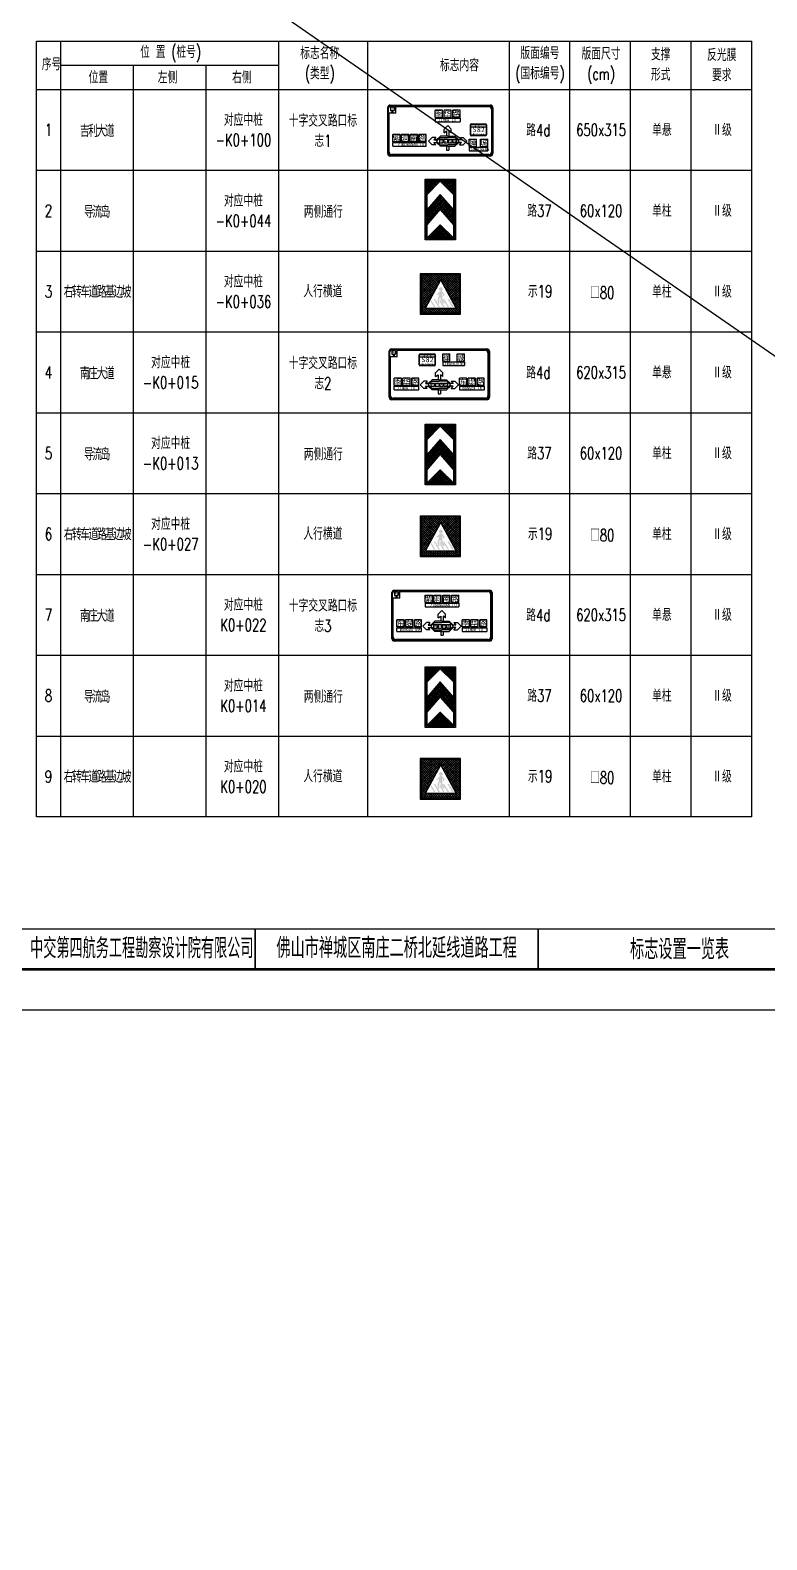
# Model space of a CAD drawing. Extents: x 9922 to 15217, y 1175 to 2938.
# Drawn here: x 10129.5 to 10311.7, y 1762.5 to 2136 of the extents above; entities that cross this region are included whole.
import ezdxf
from ezdxf.enums import TextEntityAlignment as Align

# ---------------------------------------------------------------- set-up
doc = ezdxf.new("R2010")
doc.units = 0
doc.header["$LTSCALE"] = 5
doc.layers.get('0').update_dxf_attribs({"linetype": 'CONTINUOUS'})
for name, color, linetype in [('2', 7, 'CONTINUOUS'), ('LXL-现状标志牌', 4, 'CONTINUOUS'), ('交通标志', 7, 'CONTINUOUS'), ('图框', 7, 'CONTINUOUS'), ('文字框', 8, 'CONTINUOUS'), ('文字表格', 7, 'CONTINUOUS'), ('汉字', 7, 'CONTINUOUS'), ('表格线', 7, 'CONTINUOUS')]:
    doc.layers.add(name, color=color, linetype=linetype)
doc.styles.add('ht', font='SIMHEI.TTF', dxfattribs={"width": 0.4})
doc.styles.get("Standard").update_dxf_attribs({"font": 'simplex1.shx', "width": 0.7, "bigfont": 'hztxt.shx'})

# ---------------------------------------------------------------- blocks, each defined once
blk = doc.blocks.new('series')
at = {"width": 0.75}
for tag, height, p in [('页码', 4, (-35, -19)), ('图名', 5, (-220, -282)), ('图号', 5, (-20, -282))]:
    blk.add_attdef(tag, text='', height=height, dxfattribs=at).set_placement(p, align=Align.MIDDLE_CENTER)
blk = doc.blocks.new('shi19')
at = {"layer": '交通标志', "linetype": 'Continuous'}
h = blk.add_hatch(dxfattribs=at)
h.set_pattern_fill('ANSI37', color=256, scale=0.5, style=0)
h.set_pattern_definition([(45, (-464.1133, -103.8755), (-1.122532, 1.122532), []), (135, (-464.1133, -103.8755), (-1.122532, -1.122532), [])])
h.paths.add_polyline_path([(19, 39), (-19, 39), (-19, 1), (19, 1)])
h.paths.add_polyline_path([(15.7, 5.8), (-14.5, 5.8), (0.6, 33.8)], flags=16)
at = {"layer": '交通标志'}
h = blk.add_hatch(color=256, dxfattribs=at)
h.paths.add_polyline_path([(1.8, 20.6, -0.492923), (2, 20.7), (2.1, 20.7), (2.6, 19.7, -0.100724), (2.6, 19.4), (2.7, 18.5, 0.162194), (2.7, 18.3), (2.9, 18, 0.261152), (3.2, 17.9), (3.4, 17.9, 0.358447), (3.8, 18.3), (3.9, 19.8, 0.178431), (3.7, 20.2), (2, 22.5, 0.130341), (1.4, 22.8, -0.147476), (-0.2, 22.7), (-1, 22.1, 0.158849), (-1.3, 21.9), (-1.8, 20.9, -0.146284), (-2.2, 20.6), (-3.6, 19.9, 0.396418), (-3.9, 19.3), (-3.8, 19.2, 0.389849), (-3.4, 19), (-1.5, 19.6, -0.53008), (-1.4, 19.5), (-1.5, 17.3), (-2.4, 16.2, 0.179594), (-2.6, 15.8), (-2.4, 11.1, 0.240586), (-1.9, 10.2), (-1.4, 10.2, 0.280272), (-0.9, 11), (-1, 15.4, -0.221765), (-0.8, 15.8), (-0.2, 16.3, -0.622305), (0.2, 16.1), (0.2, 15.2, 0.108022), (3.1, 10.3, 0.657401), (4.2, 11.3), (2.3, 14.6), (2, 15.6), (2.1, 18.4, 0.036993), (2.1, 18.5)])
h.paths.add_polyline_path([(2.4, 24.8, 1), (-1.3, 24.8, 1)])
h.paths.add_polyline_path([(-5, 14.9), (-6.6, 14.9), (-1.9, 7), (-0.3, 7)])
h.paths.add_polyline_path([(-8.7, 13.5), (-9.4, 12.1), (-6.3, 7), (-4.8, 7)])
h.paths.add_polyline_path([(-0.3, 14.6), (-0.4, 12.2), (2.7, 7), (4.3, 7)])
h.paths.add_polyline_path([(4, 14.9), (2.5, 14.9), (7.2, 7), (8.7, 7)])
h.paths.add_polyline_path([(8.6, 14.9), (7, 14.9), (11.7, 7), (13.3, 7)])
for p, q in [((-14.5, 5.8), (0.6, 33.8)), ((15.7, 5.8), (0.6, 33.8)), ((-14.5, 5.8), (15.7, 5.8))]:
    blk.add_line(p, q, dxfattribs=at)
for points in [[(20, 0), (20, 40), (-20, 40), (-20, 0)], [(19, 1), (19, 39), (-19, 39), (-19, 1)]]:
    blk.add_lwpolyline(points, close=True, dxfattribs=at)
blk = doc.blocks.new('001')
at = {"layer": '交通标志', "linetype": 'Continuous'}
for p, q in [((9849.6, 1587.7), (9973.6, 1587.7)), ((9846.6, 1527.7), (9846.6, 1584.7)), ((9847.5, 1528.6), (9847.5, 1583.8)), ((9856.5, 1577.8), (9848.4, 1577.8)), ((9848.4, 1529.5), (9848.4, 1577.8)), ((9972.7, 1586.8), (9850.5, 1586.8)), ((9852.3, 1580.6), (9851.2, 1578)), ((9851.2, 1578), (9852.3, 1578.5)), ((9852.3, 1580.6), (9853.3, 1578)), ((9852.3, 1578.5), (9853.3, 1578)), ((9856.5, 1585.9), (9971.8, 1585.9)), ((9856.5, 1577.8), (9856.5, 1585.9)), ((9974.8, 1582.9), (9974.8, 1529.5)), ((9975.7, 1583.8), (9975.7, 1528.6)), ((9976.6, 1584.7), (9976.6, 1527.7)), ((9920.8, 1562.5), (9916.3, 1558)), ((9916.3, 1553.5), (9916.3, 1558)), ((9916.3, 1553.5), (9919.3, 1555.7)), ((9919.3, 1555.7), (9919.3, 1549.4)), ((9920.8, 1562.5), (9925.3, 1558)), ((9922.3, 1555.7), (9922.3, 1549.4)), ((9925.3, 1553.5), (9922.3, 1555.7)), ((9925.3, 1553.5), (9925.3, 1558)), ((9948.9, 1550.9), (9948.9, 1563.5)), ((9949.5, 1551.5), (9949.5, 1562.9)), ((9949.5, 1560.9), (9968.3, 1560.9)), ((9949.9, 1564.5), (9967.9, 1564.5)), ((9950.5, 1563.9), (9967.3, 1563.9)), ((9967.3, 1550.5), (9950.5, 1550.5)), ((9968.3, 1562.9), (9968.3, 1551.5)), ((9968.9, 1563.5), (9968.9, 1550.9)), ((9897, 1543.1), (9901.5, 1547.6)), ((9897, 1543.1), (9901.5, 1538.6)), ((9906, 1547.6), (9901.5, 1547.6)), ((9906, 1547.6), (9901.5, 1547.6)), ((9906, 1538.6), (9901.5, 1538.6)), ((9906, 1538.6), (9901.5, 1538.6)), ((9906, 1547.6), (9903.8, 1544.6)), ((9903.8, 1544.6), (9907.1, 1544.6)), ((9903.8, 1541.6), (9907.1, 1541.6)), ((9906, 1538.6), (9903.8, 1541.6)), ((9907.1, 1544.6), (9911.9, 1549.4)), ((9907.1, 1543.1), (9911.6, 1547.6)), ((9907.1, 1543.1), (9911.6, 1538.6)), ((9907.1, 1541.6), (9911.9, 1536.8)), ((9911.6, 1547.6), (9920.8, 1547.6)), ((9911.6, 1538.6), (9920.8, 1538.6)), ((9920.8, 1549.4), (9911.9, 1549.4)), ((9920.8, 1536.8), (9911.9, 1536.8)), ((9919.3, 1536.8), (9919.3, 1531.9)), ((9919.3, 1531.9), (9922.3, 1531.9)), ((9920.8, 1549.4), (9929.7, 1549.4)), ((9930, 1547.6), (9920.8, 1547.6)), ((9930, 1538.6), (9920.8, 1538.6)), ((9920.8, 1536.8), (9929.7, 1536.8)), ((9922.3, 1536.8), (9922.3, 1531.9)), ((9934.5, 1544.6), (9929.7, 1549.4)), ((9934.5, 1541.6), (9929.7, 1536.8)), ((9934.5, 1543.1), (9930, 1547.6)), ((9934.5, 1543.1), (9930, 1538.6)), ((9937.9, 1544.6), (9934.5, 1544.6)), ((9937.9, 1541.6), (9934.5, 1541.6)), ((9935.6, 1547.6), (9940.1, 1547.6)), ((9935.6, 1547.6), (9940.1, 1547.6)), ((9935.6, 1547.6), (9937.9, 1544.6)), ((9935.6, 1538.6), (9937.9, 1541.6)), ((9935.6, 1538.6), (9940.1, 1538.6)), ((9935.6, 1538.6), (9940.1, 1538.6)), ((9944.6, 1543.1), (9940.1, 1547.6)), ((9944.6, 1543.1), (9940.1, 1538.6)), ((9967.9, 1549.9), (9949.9, 1549.9)), ((9973.6, 1524.7), (9849.6, 1524.7)), ((9972.7, 1525.6), (9850.5, 1525.6)), ((9971.8, 1526.5), (9851.4, 1526.5))]:
    blk.add_line(p, q, dxfattribs=at)
for centre, radius, start, end in [((9849.6, 1584.7), 3, 90, 180), ((9973.6, 1584.7), 3, 0, 90), ((9850.5, 1583.8), 3, 90, 180), ((9971.8, 1582.9), 3, 0, 90), ((9972.7, 1583.8), 3, 0, 90), ((9949.9, 1563.5), 1, 90, 180), ((9949.9, 1550.9), 1, 180, 270), ((9950.5, 1562.9), 1, 90, 180), ((9950.5, 1551.5), 1, 180, 270), ((9967.3, 1562.9), 1, 0, 90), ((9967.3, 1551.5), 1, 270, 0), ((9967.9, 1563.5), 1, 0, 90), ((9967.9, 1550.9), 1, 270, 0), ((9849.6, 1527.7), 3, 180, 270), ((9850.5, 1528.6), 3, 180, 270), ((9851.4, 1529.5), 3, 180, 270), ((9971.8, 1529.5), 3, 270, 0), ((9972.7, 1528.6), 3, 270, 0), ((9973.6, 1527.7), 3, 270, 0)]:
    blk.add_arc(centre, radius, start, end, dxfattribs=at)
at = {"layer": '图框', "linetype": 'Continuous'}
for p, q in [((9907.1, 1544.6), (9903.8, 1544.6)), ((9934.5, 1541.6), (9937.9, 1541.6))]:
    blk.add_line(p, q, dxfattribs=at)
at = {"layer": '文字框', "linetype": 'Continuous'}
for p, q in [((9850, 1585.5), (9850, 1581)), ((9850, 1585.5), (9854.5, 1585.5)), ((9850, 1581), (9854.5, 1581)), ((9854.5, 1585.5), (9854.5, 1581)), ((9914.5, 1581.4), (9905.5, 1581.4)), ((9905.5, 1572.4), (9905.5, 1581.4)), ((9914.5, 1572.4), (9905.5, 1572.4)), ((9905.5, 1571.5), (9905.5, 1567)), ((9905.5, 1571.5), (9936.1, 1571.5)), ((9914.5, 1572.4), (9914.5, 1581.4)), ((9925.3, 1581.4), (9916.3, 1581.4)), ((9916.3, 1572.4), (9916.3, 1581.4)), ((9925.3, 1572.4), (9916.3, 1572.4)), ((9925.3, 1572.4), (9925.3, 1581.4)), ((9936.1, 1581.4), (9927.1, 1581.4)), ((9927.1, 1572.4), (9927.1, 1581.4)), ((9936.1, 1572.4), (9927.1, 1572.4)), ((9936.1, 1572.4), (9936.1, 1581.4)), ((9936.1, 1571.5), (9936.1, 1567)), ((9861.9, 1551.2), (9852.9, 1551.2)), ((9852.9, 1542.2), (9852.9, 1551.2)), ((9861.9, 1542.2), (9861.9, 1551.2)), ((9872.7, 1551.2), (9863.7, 1551.2)), ((9863.7, 1542.2), (9863.7, 1551.2)), ((9872.7, 1542.2), (9872.7, 1551.2)), ((9883.5, 1551.2), (9874.5, 1551.2)), ((9874.5, 1542.2), (9874.5, 1551.2)), ((9883.5, 1542.2), (9883.5, 1551.2)), ((9894.3, 1551.2), (9885.3, 1551.2)), ((9885.3, 1542.2), (9885.3, 1551.2)), ((9894.3, 1542.2), (9894.3, 1551.2)), ((9905.5, 1567), (9936.1, 1567)), ((9861.9, 1542.2), (9852.9, 1542.2)), ((9852.9, 1536.8), (9852.9, 1541.3)), ((9852.9, 1541.3), (9894.3, 1541.3)), ((9852.9, 1536.8), (9894.3, 1536.8)), ((9872.7, 1542.2), (9863.7, 1542.2)), ((9883.5, 1542.2), (9874.5, 1542.2)), ((9894.3, 1542.2), (9885.3, 1542.2)), ((9894.3, 1536.8), (9894.3, 1541.3)), ((9910.5, 1545.4), (9910.5, 1540.9)), ((9910.5, 1545.4), (9915, 1545.4)), ((9910.5, 1540.9), (9915, 1540.9)), ((9915, 1545.4), (9915, 1540.9)), ((9915.9, 1545.4), (9915.9, 1540.9)), ((9915.9, 1545.4), (9920.4, 1545.4)), ((9915.9, 1540.9), (9920.4, 1540.9)), ((9920.4, 1545.4), (9920.4, 1540.9)), ((9921.3, 1545.4), (9921.3, 1540.9)), ((9921.3, 1545.4), (9925.8, 1545.4)), ((9921.3, 1540.9), (9925.8, 1540.9)), ((9925.8, 1545.4), (9925.8, 1540.9)), ((9926.7, 1545.4), (9926.7, 1540.9)), ((9926.7, 1545.4), (9931.2, 1545.4)), ((9926.7, 1540.9), (9931.2, 1540.9)), ((9931.2, 1545.4), (9931.2, 1540.9)), ((9947.3, 1545.4), (9956.3, 1545.4)), ((9947.3, 1536.4), (9947.3, 1545.4)), ((9947.3, 1536.4), (9956.3, 1536.4)), ((9947.3, 1535.5), (9947.3, 1531)), ((9947.3, 1535.5), (9970.3, 1535.5)), ((9956.3, 1536.4), (9956.3, 1545.4)), ((9961.3, 1545.4), (9970.3, 1545.4)), ((9961.3, 1536.4), (9961.3, 1545.4)), ((9961.3, 1536.4), (9970.3, 1536.4)), ((9970.3, 1536.4), (9970.3, 1545.4)), ((9970.3, 1531), (9970.3, 1535.5)), ((9947.3, 1531), (9970.3, 1531))]:
    blk.add_line(p, q, dxfattribs=at)
at = {"layer": '图框', "linetype": 'Continuous', "style": 'ht'}
blk.add_text('CHANCHENG', height=3.5, dxfattribs=at).set_placement((9947.4, 1531.5))
at = {"layer": '汉字', "linetype": 'Continuous', "style": 'ht'}
for s, height, p in [('北', 3.4, (9849.8, 1581.5)), ('季', 6.6, (9905.2, 1573.5)), ('JIHUA LU', 3.5, (9909.1, 1567.5)), ('华', 6.6, (9916, 1573.5)), ('路', 6.6, (9926.8, 1573.5)), ('紫', 6.6, (9852.7, 1543.3)), ('洞', 6.6, (9863.5, 1543.3)), ('南', 6.6, (9874.3, 1543.3)), ('路', 6.6, (9885.1, 1543.3)), ('佛', 1.4, (9951.3, 1551.4)), ('S', 6, (9951.7, 1554.4)), ('山', 1.4, (9953.7, 1551.4)), ('粤', 1.4, (9954.2, 1561.4)), ('一', 1.4, (9956.1, 1551.4)), ('8', 6, (9957.1, 1554.3)), ('高', 1.4, (9958.1, 1561.5)), ('环', 1.4, (9958.8, 1551.4)), ('高', 1.4, (9961.5, 1551.4)), ('速', 1.4, (9962, 1561.5)), ('2', 6, (9962, 1554.3)), ('速', 1.4, (9964.2, 1551.4)), ('ZIDONGNAN LU', 3.5, (9859, 1537.3)), ('南', 3.4, (9910.2, 1541.4)), ('庄', 3.4, (9915.6, 1541.4)), ('大', 3.4, (9921, 1541.4)), ('道', 3.4, (9926.4, 1541.4)), ('禅', 6.6, (9947.1, 1537.5)), ('城', 6.6, (9961.1, 1537.5))]:
    blk.add_text(s, height=height, dxfattribs=at).set_placement(p)
blk = doc.blocks.new('002')
at = {"layer": '交通标志', "linetype": 'Continuous'}
for p, q in [((9851.6, 1420.6), (9851.6, 1477.6)), ((9852.5, 1421.5), (9852.5, 1476.7)), ((9854.6, 1480.6), (9972.6, 1480.6)), ((9971.7, 1479.7), (9855.5, 1479.7)), ((9861.5, 1478.8), (9970.8, 1478.8)), ((9861.5, 1470.7), (9861.5, 1478.8)), ((9973.8, 1475.8), (9973.8, 1422.4)), ((9974.7, 1476.7), (9974.7, 1421.5)), ((9975.6, 1477.6), (9975.6, 1420.6)), ((9861.5, 1470.7), (9853.4, 1470.7)), ((9853.4, 1422.4), (9853.4, 1470.7)), ((9857.2, 1473.5), (9856.2, 1470.9)), ((9856.2, 1470.9), (9857.2, 1471.4)), ((9857.2, 1473.5), (9858.2, 1470.9)), ((9857.2, 1471.4), (9858.2, 1470.9)), ((9888.7, 1460.7), (9888.7, 1473.3)), ((9889.3, 1461.3), (9889.3, 1472.7)), ((9889.3, 1470.7), (9908.1, 1470.7)), ((9889.7, 1474.3), (9907.7, 1474.3)), ((9907.7, 1459.7), (9889.7, 1459.7)), ((9890.3, 1473.7), (9907.1, 1473.7)), ((9907.1, 1460.3), (9890.3, 1460.3)), ((9908.1, 1472.7), (9908.1, 1461.3)), ((9908.7, 1473.3), (9908.7, 1460.7)), ((9889.8, 1436), (9894.3, 1440.5)), ((9898.8, 1440.5), (9894.3, 1440.5)), ((9898.8, 1440.5), (9894.3, 1440.5)), ((9898.8, 1440.5), (9896.5, 1437.5)), ((9899.9, 1437.5), (9904.7, 1442.3)), ((9899.9, 1436), (9904.4, 1440.5)), ((9904.4, 1440.5), (9913.6, 1440.5)), ((9904.4, 1440.5), (9913.6, 1440.5)), ((9913.6, 1442.3), (9904.7, 1442.3)), ((9913.6, 1455.4), (9909.1, 1450.9)), ((9909.1, 1446.4), (9909.1, 1450.9)), ((9909.1, 1446.4), (9912.1, 1448.6)), ((9912.1, 1448.6), (9912.1, 1442.3)), ((9913.6, 1455.4), (9918.1, 1450.9)), ((9913.6, 1442.3), (9922.5, 1442.3)), ((9922.8, 1440.5), (9913.6, 1440.5)), ((9915.1, 1448.6), (9915.1, 1442.3)), ((9918.1, 1446.4), (9915.1, 1448.6)), ((9918.1, 1446.4), (9918.1, 1450.9)), ((9927.3, 1437.5), (9922.5, 1442.3)), ((9927.3, 1436), (9922.8, 1440.5)), ((9928.4, 1440.5), (9932.9, 1440.5)), ((9928.4, 1440.5), (9932.9, 1440.5)), ((9928.4, 1440.5), (9930.6, 1437.5)), ((9937.4, 1436), (9932.9, 1440.5)), ((9889.8, 1436), (9894.3, 1431.5)), ((9898.8, 1431.5), (9894.3, 1431.5)), ((9898.8, 1431.5), (9894.3, 1431.5)), ((9896.5, 1437.5), (9899.9, 1437.5)), ((9896.5, 1434.5), (9899.9, 1434.5)), ((9898.8, 1431.5), (9896.5, 1434.5)), ((9899.9, 1436), (9904.4, 1431.5)), ((9899.9, 1434.5), (9904.7, 1429.7)), ((9904.4, 1431.5), (9913.6, 1431.5)), ((9913.6, 1429.7), (9904.7, 1429.7)), ((9912.1, 1429.7), (9912.1, 1424.8)), ((9912.1, 1424.8), (9915.1, 1424.8)), ((9922.8, 1431.5), (9913.6, 1431.5)), ((9913.6, 1429.7), (9922.5, 1429.7)), ((9915.1, 1429.7), (9915.1, 1424.8)), ((9927.3, 1434.5), (9922.5, 1429.7)), ((9927.3, 1436), (9922.8, 1431.5)), ((9930.6, 1437.5), (9927.3, 1437.5)), ((9930.6, 1434.5), (9927.3, 1434.5)), ((9928.4, 1431.5), (9930.6, 1434.5)), ((9928.4, 1431.5), (9932.9, 1431.5)), ((9928.4, 1431.5), (9932.9, 1431.5)), ((9937.4, 1436), (9932.9, 1431.5)), ((9972.6, 1417.6), (9854.6, 1417.6)), ((9971.7, 1418.5), (9855.5, 1418.5)), ((9970.8, 1419.4), (9856.4, 1419.4))]:
    blk.add_line(p, q, dxfattribs=at)
for centre, radius, start, end in [((9854.6, 1477.6), 3, 90, 180), ((9855.5, 1476.7), 3, 90, 180), ((9970.8, 1475.8), 3, 0, 90), ((9971.7, 1476.7), 3, 0, 90), ((9972.6, 1477.6), 3, 0, 90), ((9889.7, 1473.3), 1, 90, 180), ((9889.7, 1460.7), 1, 180, 270), ((9890.3, 1472.7), 1, 90, 180), ((9890.3, 1461.3), 1, 180, 270), ((9907.1, 1472.7), 1, 0, 90), ((9907.1, 1461.3), 1, 270, 0), ((9907.7, 1473.3), 1, 0, 90), ((9907.7, 1460.7), 1, 270, 0), ((9854.6, 1420.6), 3, 180, 270), ((9855.5, 1421.5), 3, 180, 270), ((9856.4, 1422.4), 3, 180, 270), ((9970.8, 1422.4), 3, 270, 0), ((9971.7, 1421.5), 3, 270, 0), ((9972.6, 1420.6), 3, 270, 0)]:
    blk.add_arc(centre, radius, start, end, dxfattribs=at)
at = {"layer": '图框', "linetype": 'Continuous'}
blk.add_line((9899.9, 1437.5), (9896.5, 1437.5), dxfattribs=at)
at = {"layer": '文字框', "linetype": 'Continuous'}
for p, q in [((9854.9, 1478.4), (9854.9, 1473.9)), ((9854.9, 1478.4), (9859.4, 1478.4)), ((9859.4, 1478.4), (9859.4, 1473.9)), ((9854.9, 1473.9), (9859.4, 1473.9)), ((9917.8, 1474.3), (9926.8, 1474.3)), ((9917.8, 1465.3), (9917.8, 1474.3)), ((9917.8, 1465.3), (9926.8, 1465.3)), ((9917.8, 1464.4), (9917.8, 1459.9)), ((9917.8, 1464.4), (9944.8, 1464.4)), ((9917.8, 1459.9), (9944.8, 1459.9)), ((9926.8, 1465.3), (9926.8, 1474.3)), ((9935.8, 1474.3), (9944.8, 1474.3)), ((9935.8, 1465.3), (9935.8, 1474.3)), ((9935.8, 1465.3), (9944.8, 1465.3)), ((9944.8, 1465.3), (9944.8, 1474.3)), ((9944.8, 1464.4), (9944.8, 1459.9)), ((9866.9, 1444.1), (9857.9, 1444.1)), ((9857.9, 1435.1), (9857.9, 1444.1)), ((9866.9, 1435.1), (9866.9, 1444.1)), ((9877.7, 1444.1), (9868.7, 1444.1)), ((9868.7, 1435.1), (9868.7, 1444.1)), ((9877.7, 1435.1), (9877.7, 1444.1)), ((9888.5, 1444.1), (9879.5, 1444.1)), ((9879.5, 1435.1), (9879.5, 1444.1)), ((9888.5, 1435.1), (9888.5, 1444.1)), ((9903.2, 1438.3), (9903.2, 1433.8)), ((9903.2, 1438.3), (9907.7, 1438.3)), ((9907.7, 1438.3), (9907.7, 1433.8)), ((9908.6, 1438.3), (9908.6, 1433.8)), ((9908.6, 1438.3), (9913.1, 1438.3)), ((9913.1, 1438.3), (9913.1, 1433.8)), ((9914, 1438.3), (9914, 1433.8)), ((9914, 1438.3), (9918.5, 1438.3)), ((9918.5, 1438.3), (9918.5, 1433.8)), ((9919.4, 1438.3), (9919.4, 1433.8)), ((9919.4, 1438.3), (9923.9, 1438.3)), ((9923.9, 1438.3), (9923.9, 1433.8)), ((9947.7, 1444.1), (9938.7, 1444.1)), ((9938.7, 1435.1), (9938.7, 1444.1)), ((9947.7, 1435.1), (9947.7, 1444.1)), ((9958.5, 1444.1), (9949.5, 1444.1)), ((9949.5, 1435.1), (9949.5, 1444.1)), ((9958.5, 1435.1), (9958.5, 1444.1)), ((9969.3, 1444.1), (9960.3, 1444.1)), ((9960.3, 1435.1), (9960.3, 1444.1)), ((9969.3, 1435.1), (9969.3, 1444.1)), ((9866.9, 1435.1), (9857.9, 1435.1)), ((9857.9, 1429.7), (9857.9, 1434.2)), ((9857.9, 1434.2), (9888.5, 1434.2)), ((9857.9, 1429.7), (9888.5, 1429.7)), ((9877.7, 1435.1), (9868.7, 1435.1)), ((9888.5, 1435.1), (9879.5, 1435.1)), ((9888.5, 1429.7), (9888.5, 1434.2)), ((9903.2, 1433.8), (9907.7, 1433.8)), ((9908.6, 1433.8), (9913.1, 1433.8)), ((9914, 1433.8), (9918.5, 1433.8)), ((9919.4, 1433.8), (9923.9, 1433.8)), ((9947.7, 1435.1), (9938.7, 1435.1)), ((9938.7, 1434.2), (9938.7, 1429.7)), ((9938.7, 1434.2), (9969.3, 1434.2)), ((9938.7, 1429.7), (9969.3, 1429.7)), ((9958.5, 1435.1), (9949.5, 1435.1)), ((9969.3, 1435.1), (9960.3, 1435.1)), ((9969.3, 1434.2), (9969.3, 1429.7))]:
    blk.add_line(p, q, dxfattribs=at)
at = {"layer": '汉字', "linetype": 'Continuous', "style": 'ht'}
for s, height, p in [('东', 3.4, (9854.7, 1474.4)), ('佛', 1.4, (9891.1, 1461.2)), ('S', 6, (9891.5, 1464.2)), ('山', 1.4, (9893.5, 1461.2)), ('粤', 1.4, (9894, 1471.2)), ('一', 1.4, (9895.9, 1461.2)), ('8', 6, (9896.9, 1464.1)), ('高', 1.4, (9897.9, 1471.3)), ('环', 1.4, (9898.6, 1461.2)), ('高', 1.4, (9901.3, 1461.2)), ('速', 1.4, (9901.8, 1471.3)), ('2', 6, (9901.7, 1464.1)), ('速', 1.4, (9904, 1461.2)), ('禅', 6.6, (9917.5, 1466.4)), ('CHANCHENG', 3.5, (9920.2, 1460.4)), ('城', 6.6, (9935.5, 1466.4)), ('季', 6.6, (9857.6, 1436.2)), ('华', 6.6, (9868.4, 1436.2)), ('路', 6.6, (9879.2, 1436.2)), ('道', 3.4, (9919.2, 1434.3)), ('东', 6.6, (9938.4, 1436.2)), ('堤', 6.6, (9949.2, 1436.2)), ('路', 6.6, (9960, 1436.2)), ('JIHUA LU', 3.5, (9861.5, 1430.2)), ('吉', 3.4, (9903, 1434.3)), ('利', 3.4, (9908.4, 1434.3)), ('大', 3.4, (9913.8, 1434.3)), ('DONGDI LU', 3.5, (9942.3, 1430.2))]:
    blk.add_text(s, height=height, dxfattribs=at).set_placement(p)
blk = doc.blocks.new('003')
at = {"layer": '交通标志', "linetype": 'Continuous'}
for p, q in [((9845.2, 1307.9), (9845.2, 1364.9)), ((9846.1, 1308.8), (9846.1, 1364)), ((9848.2, 1367.9), (9966.2, 1367.9)), ((9965.3, 1367), (9849.1, 1367)), ((9855.1, 1366.1), (9964.4, 1366.1)), ((9855.1, 1358), (9855.1, 1366.1)), ((9968.3, 1364), (9968.3, 1308.8)), ((9969.2, 1364.9), (9969.2, 1307.9)), ((9855.1, 1358), (9847, 1358)), ((9847, 1309.7), (9847, 1358)), ((9850.8, 1360.8), (9849.8, 1358.2)), ((9849.8, 1358.2), (9850.8, 1358.7)), ((9850.8, 1360.8), (9851.8, 1358.2)), ((9850.8, 1358.7), (9851.8, 1358.2)), ((9967.4, 1363.1), (9967.4, 1309.7)), ((9883.4, 1323.3), (9887.9, 1327.8)), ((9892.4, 1327.8), (9887.9, 1327.8)), ((9892.4, 1327.8), (9887.9, 1327.8)), ((9892.4, 1327.8), (9890.1, 1324.8)), ((9893.5, 1324.8), (9898.3, 1329.6)), ((9893.5, 1323.3), (9898, 1327.8)), ((9898, 1327.8), (9907.2, 1327.8)), ((9898, 1327.8), (9907.2, 1327.8)), ((9907.2, 1329.6), (9898.3, 1329.6)), ((9907.2, 1342.7), (9902.7, 1338.2)), ((9902.7, 1333.7), (9902.7, 1338.2)), ((9902.7, 1333.7), (9905.7, 1335.9)), ((9905.7, 1335.9), (9905.7, 1329.6)), ((9907.2, 1342.7), (9911.7, 1338.2)), ((9907.2, 1329.6), (9916.1, 1329.6)), ((9916.4, 1327.8), (9907.2, 1327.8)), ((9908.7, 1335.9), (9908.7, 1329.6)), ((9911.7, 1333.7), (9908.7, 1335.9)), ((9911.7, 1333.7), (9911.7, 1338.2)), ((9920.9, 1324.8), (9916.1, 1329.6)), ((9920.9, 1323.3), (9916.4, 1327.8)), ((9922, 1327.8), (9926.5, 1327.8)), ((9922, 1327.8), (9926.5, 1327.8)), ((9922, 1327.8), (9924.2, 1324.8)), ((9931, 1323.3), (9926.5, 1327.8)), ((9883.4, 1323.3), (9887.9, 1318.8)), ((9892.4, 1318.8), (9887.9, 1318.8)), ((9892.4, 1318.8), (9887.9, 1318.8)), ((9890.1, 1324.8), (9893.5, 1324.8)), ((9890.1, 1321.8), (9893.5, 1321.8)), ((9892.4, 1318.8), (9890.1, 1321.8)), ((9893.5, 1323.3), (9898, 1318.8)), ((9893.5, 1321.8), (9898.3, 1317)), ((9898, 1318.8), (9907.2, 1318.8)), ((9907.2, 1317), (9898.3, 1317)), ((9905.7, 1317), (9905.7, 1312.1)), ((9905.7, 1312.1), (9908.7, 1312.1)), ((9916.4, 1318.8), (9907.2, 1318.8)), ((9907.2, 1317), (9916.1, 1317)), ((9908.7, 1317), (9908.7, 1312.1)), ((9920.9, 1321.8), (9916.1, 1317)), ((9920.9, 1323.3), (9916.4, 1318.8)), ((9924.2, 1324.8), (9920.9, 1324.8)), ((9924.2, 1321.8), (9920.9, 1321.8)), ((9922, 1318.8), (9924.2, 1321.8)), ((9922, 1318.8), (9926.5, 1318.8)), ((9922, 1318.8), (9926.5, 1318.8)), ((9931, 1323.3), (9926.5, 1318.8)), ((9966.2, 1304.9), (9848.2, 1304.9)), ((9965.3, 1305.8), (9849.1, 1305.8)), ((9964.4, 1306.7), (9850, 1306.7))]:
    blk.add_line(p, q, dxfattribs=at)
for centre, start, end in [((9848.2, 1364.9), 90, 180), ((9849.1, 1364), 90, 180), ((9964.4, 1363.1), 0, 90), ((9965.3, 1364), 0, 90), ((9966.2, 1364.9), 0, 90), ((9848.2, 1307.9), 180, 270), ((9849.1, 1308.8), 180, 270), ((9850, 1309.7), 180, 270), ((9964.4, 1309.7), 270, 0), ((9965.3, 1308.8), 270, 0), ((9966.2, 1307.9), 270, 0)]:
    blk.add_arc(centre, 3, start, end, dxfattribs=at)
at = {"layer": '图框', "linetype": 'Continuous'}
blk.add_line((9893.5, 1324.8), (9890.1, 1324.8), dxfattribs=at)
at = {"layer": '文字框', "linetype": 'Continuous'}
for p, q in [((9848.5, 1365.7), (9848.5, 1361.2)), ((9848.5, 1365.7), (9853, 1365.7)), ((9853, 1365.7), (9853, 1361.2)), ((9848.5, 1361.2), (9853, 1361.2)), ((9886.5, 1361.6), (9895.5, 1361.6)), ((9886.5, 1352.6), (9886.5, 1361.6)), ((9886.5, 1352.6), (9895.5, 1352.6)), ((9886.5, 1351.7), (9886.5, 1347.2)), ((9886.5, 1351.7), (9927.9, 1351.7)), ((9886.5, 1347.2), (9927.9, 1347.2)), ((9895.5, 1352.6), (9895.5, 1361.6)), ((9897.3, 1361.6), (9906.3, 1361.6)), ((9897.3, 1352.6), (9897.3, 1361.6)), ((9897.3, 1352.6), (9906.3, 1352.6)), ((9906.3, 1352.6), (9906.3, 1361.6)), ((9908.1, 1361.6), (9917.1, 1361.6)), ((9908.1, 1352.6), (9908.1, 1361.6)), ((9908.1, 1352.6), (9917.1, 1352.6)), ((9917.1, 1352.6), (9917.1, 1361.6)), ((9918.9, 1361.6), (9927.9, 1361.6)), ((9918.9, 1352.6), (9918.9, 1361.6)), ((9918.9, 1352.6), (9927.9, 1352.6)), ((9927.9, 1352.6), (9927.9, 1361.6)), ((9927.9, 1351.7), (9927.9, 1347.2)), ((9860.5, 1331.4), (9851.5, 1331.4)), ((9851.5, 1322.4), (9851.5, 1331.4)), ((9860.5, 1322.4), (9860.5, 1331.4)), ((9871.3, 1331.4), (9862.3, 1331.4)), ((9862.3, 1322.4), (9862.3, 1331.4)), ((9871.3, 1322.4), (9871.3, 1331.4)), ((9882.1, 1331.4), (9873.1, 1331.4)), ((9873.1, 1322.4), (9873.1, 1331.4)), ((9882.1, 1322.4), (9882.1, 1331.4)), ((9941.3, 1331.4), (9932.3, 1331.4)), ((9932.3, 1322.4), (9932.3, 1331.4)), ((9941.3, 1322.4), (9941.3, 1331.4)), ((9952.1, 1331.4), (9943.1, 1331.4)), ((9943.1, 1322.4), (9943.1, 1331.4)), ((9952.1, 1322.4), (9952.1, 1331.4)), ((9962.9, 1331.4), (9953.9, 1331.4)), ((9953.9, 1322.4), (9953.9, 1331.4)), ((9962.9, 1322.4), (9962.9, 1331.4)), ((9860.5, 1322.4), (9851.5, 1322.4)), ((9851.5, 1317), (9851.5, 1321.5)), ((9851.5, 1321.5), (9882.1, 1321.5)), ((9851.5, 1317), (9882.1, 1317)), ((9871.3, 1322.4), (9862.3, 1322.4)), ((9882.1, 1322.4), (9873.1, 1322.4)), ((9882.1, 1317), (9882.1, 1321.5)), ((9896.8, 1325.6), (9896.8, 1321.1)), ((9896.8, 1325.6), (9901.3, 1325.6)), ((9896.8, 1321.1), (9901.3, 1321.1)), ((9901.3, 1325.6), (9901.3, 1321.1)), ((9902.2, 1325.6), (9902.2, 1321.1)), ((9902.2, 1325.6), (9906.7, 1325.6)), ((9902.2, 1321.1), (9906.7, 1321.1)), ((9906.7, 1325.6), (9906.7, 1321.1)), ((9907.6, 1325.6), (9907.6, 1321.1)), ((9907.6, 1325.6), (9912.1, 1325.6)), ((9907.6, 1321.1), (9912.1, 1321.1)), ((9912.1, 1325.6), (9912.1, 1321.1)), ((9913, 1325.6), (9913, 1321.1)), ((9913, 1325.6), (9917.5, 1325.6)), ((9913, 1321.1), (9917.5, 1321.1)), ((9917.5, 1325.6), (9917.5, 1321.1)), ((9941.3, 1322.4), (9932.3, 1322.4)), ((9932.3, 1321.5), (9932.3, 1317)), ((9932.3, 1321.5), (9962.9, 1321.5)), ((9932.3, 1317), (9962.9, 1317)), ((9952.1, 1322.4), (9943.1, 1322.4)), ((9962.9, 1322.4), (9953.9, 1322.4)), ((9962.9, 1321.5), (9962.9, 1317))]:
    blk.add_line(p, q, dxfattribs=at)
at = {"layer": '汉字', "linetype": 'Continuous', "style": 'ht'}
for s, height, p in [('西', 3.4, (9848.3, 1361.7)), ('紫', 6.6, (9886.2, 1353.7)), ('ZIDONGNAN LU', 3.5, (9892.5, 1347.7)), ('洞', 6.6, (9897, 1353.7)), ('南', 6.6, (9907.8, 1353.7)), ('路', 6.6, (9918.6, 1353.7)), ('东', 6.6, (9851.2, 1323.5)), ('堤', 6.6, (9862, 1323.5)), ('路', 6.6, (9872.8, 1323.5)), ('季', 6.6, (9932, 1323.5)), ('华', 6.6, (9942.8, 1323.5)), ('路', 6.6, (9953.6, 1323.5)), ('DONGDI LU', 3.5, (9855.1, 1317.5)), ('吉', 3.4, (9896.6, 1321.6)), ('利', 3.4, (9902, 1321.6)), ('大', 3.4, (9907.4, 1321.6)), ('道', 3.4, (9912.8, 1321.6)), ('JIHUA LU', 3.5, (9935.9, 1317.5))]:
    blk.add_text(s, height=height, dxfattribs=at).set_placement(p)
blk = doc.blocks.new('123')
at = {"layer": '图框'}
blk.add_lwpolyline([(10930.16, 1893.64), (10930.16, 2190.64), (10510.16, 2190.64), (10510.16, 1893.64)], close=True, dxfattribs=at)

msp = doc.modelspace()

# ---------------------------------------------------------------- hatches: boundary and pattern name
at = {"layer": '2'}
h = msp.add_hatch(dxfattribs=at)
h.set_pattern_fill('SACNCR', color=0, scale=0.125, style=0)
h.set_pattern_definition([(45, (9341.18507, 2077.4596), (-0.21047475, 0.21047475), []), (45, (9341.39554, 2077.4596), (-0.21047475, 0.21047475), [0, -0.29765625])])
h.paths.add_polyline_path([(10230.94892, 2098.65118), (10227.69899, 2098.65118), (10227.69899, 2095.40118)])
h.paths.add_polyline_path([(10234.19885, 2098.65118), (10230.94892, 2098.65118), (10234.19885, 2095.40118)])
h.paths.add_polyline_path([(10230.94892, 2095.40118), (10227.69899, 2091.65118), (10227.69899, 2087.90118), (10230.94892, 2091.65118), (10234.19885, 2087.90118), (10234.19885, 2091.65118)])
h.paths.add_polyline_path([(10230.94892, 2087.90118), (10227.69899, 2084.65117), (10234.19885, 2084.65117)])
h = msp.add_hatch(dxfattribs=at)
h.set_pattern_fill('SACNCR', color=0, scale=0.125, style=0)
h.set_pattern_definition([(45, (9341.18507, 2016.85032), (-0.21047475, 0.21047475), []), (45, (9341.39554, 2016.85032), (-0.21047475, 0.21047475), [0, -0.29765625])])
h.paths.add_polyline_path([(10230.94892, 2038.0419), (10227.69899, 2038.0419), (10227.69899, 2034.79189)])
h.paths.add_polyline_path([(10234.19885, 2038.0419), (10230.94892, 2038.0419), (10234.19885, 2034.79189)])
h.paths.add_polyline_path([(10230.94892, 2034.79189), (10227.69899, 2031.04189), (10227.69899, 2027.29189), (10230.94892, 2031.04189), (10234.19885, 2027.29189), (10234.19885, 2031.04189)])
h.paths.add_polyline_path([(10230.94892, 2027.29189), (10227.69899, 2024.04189), (10234.19885, 2024.04189)])
h = msp.add_hatch(dxfattribs=at)
h.set_pattern_fill('SACNCR', color=0, scale=0.125, style=0)
h.set_pattern_definition([(45, (9341.18507, 1956.85032), (-0.21047475, 0.21047475), []), (45, (9341.39554, 1956.85032), (-0.21047475, 0.21047475), [0, -0.29765625])])
h.paths.add_polyline_path([(10230.94892, 1978.0419), (10227.69899, 1978.0419), (10227.69899, 1974.79189)])
h.paths.add_polyline_path([(10234.19885, 1978.0419), (10230.94892, 1978.0419), (10234.19885, 1974.79189)])
h.paths.add_polyline_path([(10230.94892, 1974.79189), (10227.69899, 1971.04189), (10227.69899, 1967.29189), (10230.94892, 1971.04189), (10234.19885, 1967.29189), (10234.19885, 1971.04189)])
h.paths.add_polyline_path([(10230.94892, 1967.29189), (10227.69899, 1964.04189), (10234.19885, 1964.04189)])

# ---------------------------------------------------------------- linework, layer by layer
at = {"layer": '2', "linetype": 'Continuous'}
msp.add_line((9921.76858, 2326.83981), (11551.9189, 1198.16023), dxfattribs=at)
at = {"layer": 'LXL-现状标志牌', "color": 0}
for p, q in [((10227.199, 2099.15118), (10234.69885, 2099.15118)), ((10227.199, 2084.15118), (10227.199, 2099.15118)), ((10227.44899, 2098.90117), (10234.44886, 2098.90117)), ((10227.44899, 2084.40118), (10227.44899, 2098.90117)), ((10227.69899, 2098.65118), (10234.19885, 2098.65118)), ((10227.69899, 2084.65117), (10227.69899, 2098.65118)), ((10227.69899, 2095.40118), (10230.94892, 2098.65118)), ((10230.94892, 2098.65118), (10234.19885, 2095.40118)), ((10234.19885, 2098.65118), (10234.19885, 2084.65117)), ((10234.44886, 2098.90117), (10234.44886, 2084.40118)), ((10234.69885, 2099.15118), (10234.69885, 2084.15118)), ((10227.69899, 2091.65118), (10227.69899, 2095.40118)), ((10230.94892, 2095.40118), (10227.69899, 2091.65118)), ((10234.19885, 2091.65118), (10230.94892, 2095.40118)), ((10234.19885, 2095.40118), (10234.19885, 2091.65118)), ((10227.69899, 2087.90118), (10230.94892, 2091.65118)), ((10230.94892, 2091.65118), (10234.19885, 2087.90118)), ((10227.69899, 2084.65117), (10227.69899, 2087.90118)), ((10230.94892, 2087.90118), (10227.69899, 2084.65117)), ((10234.19885, 2084.65117), (10227.69899, 2084.65117)), ((10234.19885, 2084.65117), (10230.94892, 2087.90118)), ((10234.19885, 2087.90118), (10234.19885, 2084.65117)), ((10234.69885, 2084.15118), (10227.199, 2084.15118)), ((10234.44886, 2084.40118), (10227.44899, 2084.40118)), ((10227.199, 2038.54189), (10234.69885, 2038.54189)), ((10227.199, 2023.54189), (10227.199, 2038.54189)), ((10227.44899, 2038.29189), (10234.44886, 2038.29189)), ((10227.44899, 2023.7919), (10227.44899, 2038.29189)), ((10227.69899, 2038.0419), (10234.19885, 2038.0419)), ((10227.69899, 2024.04189), (10227.69899, 2038.0419)), ((10227.69899, 2034.79189), (10230.94892, 2038.0419)), ((10230.94892, 2038.0419), (10234.19885, 2034.79189)), ((10234.19885, 2038.0419), (10234.19885, 2024.04189)), ((10234.44886, 2038.29189), (10234.44886, 2023.7919)), ((10234.69885, 2038.54189), (10234.69885, 2023.54189)), ((10227.69899, 2031.04189), (10227.69899, 2034.79189)), ((10230.94892, 2034.79189), (10227.69899, 2031.04189)), ((10234.19885, 2031.04189), (10230.94892, 2034.79189)), ((10234.19885, 2034.79189), (10234.19885, 2031.04189)), ((10227.69899, 2027.29189), (10230.94892, 2031.04189)), ((10230.94892, 2031.04189), (10234.19885, 2027.29189)), ((10227.69899, 2024.04189), (10227.69899, 2027.29189)), ((10230.94892, 2027.29189), (10227.69899, 2024.04189)), ((10234.19885, 2024.04189), (10230.94892, 2027.29189)), ((10234.19885, 2027.29189), (10234.19885, 2024.04189)), ((10234.69885, 2023.54189), (10227.199, 2023.54189)), ((10234.44886, 2023.7919), (10227.44899, 2023.7919)), ((10234.19885, 2024.04189), (10227.69899, 2024.04189)), ((10227.199, 1978.54189), (10234.69885, 1978.54189)), ((10227.199, 1963.54189), (10227.199, 1978.54189)), ((10227.44899, 1978.29189), (10234.44886, 1978.29189)), ((10227.44899, 1963.7919), (10227.44899, 1978.29189)), ((10227.69899, 1978.0419), (10234.19885, 1978.0419)), ((10227.69899, 1964.04189), (10227.69899, 1978.0419)), ((10227.69899, 1974.79189), (10230.94892, 1978.0419)), ((10230.94892, 1978.0419), (10234.19885, 1974.79189)), ((10234.19885, 1978.0419), (10234.19885, 1964.04189)), ((10234.44886, 1978.29189), (10234.44886, 1963.7919)), ((10234.69885, 1978.54189), (10234.69885, 1963.54189)), ((10227.69899, 1971.04189), (10227.69899, 1974.79189)), ((10230.94892, 1974.79189), (10227.69899, 1971.04189)), ((10234.19885, 1971.04189), (10230.94892, 1974.79189)), ((10234.19885, 1974.79189), (10234.19885, 1971.04189)), ((10227.69899, 1967.29189), (10230.94892, 1971.04189)), ((10230.94892, 1971.04189), (10234.19885, 1967.29189)), ((10227.69899, 1964.04189), (10227.69899, 1967.29189)), ((10230.94892, 1967.29189), (10227.69899, 1964.04189)), ((10234.19885, 1964.04189), (10230.94892, 1967.29189)), ((10234.19885, 1967.29189), (10234.19885, 1964.04189)), ((10234.69885, 1963.54189), (10227.199, 1963.54189)), ((10234.44886, 1963.7919), (10227.44899, 1963.7919)), ((10234.19885, 1964.04189), (10227.69899, 1964.04189))]:
    msp.add_line(p, q, dxfattribs=at)
at = {"layer": '图框'}
for points, const_width in [([(10500.15521, 2180.64391), (10120.15521, 2180.64391), (10120.15521, 1903.64391), (10500.15521, 1903.64391), (10500.15521, 2180.64391)], 0.7), ([(10120.15521, 1913.64391), (10500.15521, 1913.64391)], 0.4), ([(10185.15521, 1913.64391), (10185.15521, 1903.64391)], 0.4), ([(10255.15521, 1903.64391), (10255.15521, 1913.64391)], 0.4)]:
    msp.add_lwpolyline(points, dxfattribs=dict(at, const_width=const_width))
at = {"layer": '文字表格', "linetype": 'Continuous'}
for p, q in [((10137.03546, 1941.37247), (10137.03546, 2133.37247)), ((10191.03546, 1941.37247), (10191.03546, 2133.37247)), ((10213.03546, 1941.37247), (10213.03546, 2133.37247)), ((10248.03546, 1941.37247), (10248.03546, 2133.37247)), ((10263.03546, 1941.37247), (10263.03546, 2133.37247)), ((10278.03546, 1941.37247), (10278.03546, 2133.37247)), ((10293.03546, 1941.37247), (10293.03546, 2133.37247)), ((10137.03546, 2127.37247), (10191.03546, 2127.37247)), ((10155.03546, 1941.37247), (10155.03546, 2127.37247)), ((10173.03546, 1941.37247), (10173.03546, 2127.37247)), ((10131.03546, 2121.37247), (10308.03546, 2121.37247)), ((10131.03546, 2101.37247), (10308.03546, 2101.37247)), ((10131.03546, 2081.37247), (10308.03546, 2081.37247))]:
    msp.add_line(p, q, dxfattribs=at)
at = {"layer": '表格线', "color": 1, "linetype": 'Continuous'}
for p, q in [((10131.03546, 2133.37247), (10308.03546, 2133.37247)), ((10131.03546, 1941.37247), (10131.03546, 2133.37247)), ((10308.03546, 1941.37247), (10308.03546, 2133.37247)), ((10308.03546, 1941.37247), (10131.03546, 1941.37247))]:
    msp.add_line(p, q, dxfattribs=at)
at = {"layer": '表格线', "linetype": 'Continuous'}
for p, q in [((10131.03546, 2061.37247), (10308.03546, 2061.37247)), ((10131.03546, 2041.37247), (10308.03546, 2041.37247)), ((10131.03546, 2021.37247), (10308.03546, 2021.37247)), ((10131.03546, 2001.37247), (10308.03546, 2001.37247)), ((10131.03546, 1981.37247), (10308.03546, 1981.37247)), ((10131.03546, 1961.37247), (10308.03546, 1961.37247))]:
    msp.add_line(p, q, dxfattribs=at)

# ---------------------------------------------------------------- block references
at = {"layer": '2', "linetype": 'Continuous'}
msp.add_blockref('123', (-420, 0), dxfattribs=at)
at = {"layer": '2', "linetype": 'Continuous', "xscale": 0.1999999999998181, "yscale": 0.2000000000000455, "zscale": 0.2}
for name, p in [('001', (8248.61632, 1799.96626)), ('002', (8247.97785, 1761.08458)), ('003', (8249.9177, 1723.89883))]:
    msp.add_blockref(name, p, dxfattribs=at)
at = {"layer": '交通标志', "linetype": 'Continuous', "xscale": 0.2500000000000119, "yscale": 0.2499999999133706, "zscale": 0.25, "rotation": 1.766244230682929e-05}
for p in [(10230.94892, 2065.79512), (10230.94892, 2005.79512), (10230.94892, 1945.79512)]:
    msp.add_blockref('shi19', p, dxfattribs=at)
at = {"layer": '图框'}
ref = msp.add_blockref('series', (10510.15521, 2190.64391), dxfattribs=at)
ref.add_attrib('页码', '第  1  页    共  3  页', dxfattribs={"layer": '0', "height": 4, "width": 0.7}).set_placement((10475.15521, 2171.64391), align=Align.MIDDLE_CENTER)
ref.add_attrib('图名', '标志设置一览表', dxfattribs={"layer": '0', "height": 5, "width": 0.7}).set_placement((10290.15521, 1908.64391), align=Align.MIDDLE_CENTER)
ref.add_attrib('图号', 'S2-13-4', dxfattribs={"layer": '0', "height": 5, "width": 0.65}).set_placement((10490.15521, 1908.64391), align=Align.MIDDLE_CENTER)

# ---------------------------------------------------------------- texts
for s, width, p in [('中交第四航务工程勘察设计院有限公司', 0.65, (10157.08605, 1908.89235)), ('佛山市禅城区南庄二桥北延线道路工程', 0.7, (10220.15521, 1908.95861))]:
    msp.add_text(s, height=5, dxfattribs=dict(at, width=width)).set_placement(p, align=Align.MIDDLE_CENTER)
at = {"layer": '文字表格', "linetype": 'Continuous', "width": 0.7}
msp.add_text('序号', height=3, dxfattribs=at).set_placement((10132.3404, 2126.13378))
at = {"layer": '文字表格', "linetype": 'Continuous', "char_height": 3, "attachment_point": 5}
for s, insert, width in [('位 置 (桩号)', (10164.20789, 2130.17385), 50.2650249), ('标志名称\\P(类型)', (10201.12214, 2127.37247), 19.1733524), ('版面编号\\P(国标编号)', (10255.60078, 2127.40268), 12.7629102), ('版面尺寸\\P(cm)', (10270.72042, 2127.26384), 20.0615419), ('支撑\\P形式', (10285.48852, 2127.56354), 11.9705853), ('反光膜\\P要求', (10300.59304, 2127.43627), 11.4449341), ('位置', (10146.34755, 2124.37247), 13.4986516), ('左侧', (10163.46068, 2124.37247), 17.3831867), ('右侧', (10181.84387, 2124.37247), 17.3831867), ('标志内容', (10235.6907, 2127.37247), 31.6360442), ('对应中桩\\P-K0+100', (10182.22706, 2111.37247), 19.1733524), ('1', (10134.00187, 2111.37247), 7.6599223), ('{\\T0.85;吉利大道}', (10145.87682, 2111.12121), 19.1733524), ('十字交叉路口标志1', (10201.90847, 2111.17963), 19.1733524), ('路4d', (10255.18743, 2111.31434), 12.7629102), ('650x315', (10270.74001, 2111.37247), 20.0615419), ('单悬', (10285.76843, 2111.37247), 11.9705853), ('Ⅱ级', (10300.66251, 2111.37247), 11.4449341), ('对应中桩\\P-K0+044', (10182.22706, 2091.37247), 19.1733524), ('2', (10134.00187, 2091.37247), 7.6599223), ('\\T0.85;导流岛', (10145.87682, 2091.12121), 19.1733524), ('两侧通行', (10202.0041, 2091.12731), 19.1733524), ('路37', (10255.49118, 2091.37247), 12.7629102), ('60x120', (10270.74001, 2091.37247), 20.0615419), ('单柱', (10285.76843, 2091.37247), 11.9705853), ('Ⅱ级', (10300.66251, 2091.37247), 11.4449341), ('对应中桩\\P-K0+036', (10182.22706, 2071.37247), 19.1733524), ('人行横道', (10201.89125, 2071.44029), 19.1733524), ('3', (10134.00187, 2071.37247), 7.6599223), ('{\\T0.85;右转车道路基边坡}', (10145.97813, 2071.32666), 19.1733524), ('示19', (10255.64296, 2071.43012), 12.7629102), ('□80', (10271.02395, 2071.08737), 20.0615419), ('单柱', (10285.76843, 2071.37247), 11.9705853), ('Ⅱ级', (10300.66251, 2071.37247), 11.4449341), ('对应中桩\\P-K0+015', (10164.22706, 2051.37247), 19.1733524), ('4', (10134.00187, 2051.37247), 7.6599223), ('{\\T0.85;南庄大道}', (10145.87682, 2051.12121), 19.1733524), ('十字交叉路口标志2', (10201.90847, 2051.17963), 19.1733524), ('路4d', (10255.18743, 2051.31434), 12.7629102), ('620x315', (10270.74001, 2051.37247), 20.0615419), ('单悬', (10285.76843, 2051.37247), 11.9705853), ('Ⅱ级', (10300.66251, 2051.37247), 11.4449341), ('5', (10134.00187, 2031.37247), 7.6599223), ('\\T0.85;导流岛', (10145.87682, 2031.12121), 19.1733524), ('对应中桩\\P-K0+013', (10164.22706, 2031.37247), 19.1733524), ('两侧通行', (10202.0041, 2031.12731), 19.1733524), ('路37', (10255.49118, 2031.37247), 12.7629102), ('60x120', (10270.74001, 2031.37247), 20.0615419), ('单柱', (10285.76843, 2031.37247), 11.9705853), ('Ⅱ级', (10300.66251, 2031.37247), 11.4449341), ('对应中桩\\P-K0+027', (10164.22706, 2011.37247), 19.1733524), ('6', (10134.00187, 2011.37247), 7.6599223), ('{\\T0.85;右转车道路基边坡}', (10145.97813, 2011.32666), 19.1733524), ('人行横道', (10201.89125, 2011.44029), 19.1733524), ('示19', (10255.64296, 2011.43012), 12.7629102), ('□80', (10271.02395, 2011.08737), 20.0615419), ('单柱', (10285.76843, 2011.37247), 11.9705853), ('Ⅱ级', (10300.66251, 2011.37247), 11.4449341), ('对应中桩\\PK0+022', (10182.22706, 1991.37247), 19.1733524), ('7', (10134.00187, 1991.37247), 7.6599223), ('{\\T0.85;南庄大道}', (10145.87682, 1991.12121), 19.1733524), ('十字交叉路口标志3', (10201.90847, 1991.17963), 19.1733524), ('路4d', (10255.18743, 1991.31434), 12.7629102), ('620x315', (10270.74001, 1991.37247), 20.0615419), ('单悬', (10285.76843, 1991.37247), 11.9705853), ('Ⅱ级', (10300.66251, 1991.37247), 11.4449341), ('8', (10134.00187, 1971.37247), 7.6599223), ('\\T0.85;导流岛', (10145.87682, 1971.12121), 19.1733524), ('对应中桩\\PK0+014', (10182.22706, 1971.37247), 19.1733524), ('两侧通行', (10202.0041, 1971.12731), 19.1733524), ('路37', (10255.49118, 1971.37247), 12.7629102), ('60x120', (10270.74001, 1971.37247), 20.0615419), ('单柱', (10285.76843, 1971.37247), 11.9705853), ('Ⅱ级', (10300.66251, 1971.37247), 11.4449341), ('对应中桩\\PK0+020', (10182.22706, 1951.37247), 19.1733524), ('9', (10134.00187, 1951.37247), 7.6599223), ('{\\T0.85;右转车道路基边坡}', (10145.97813, 1951.32666), 19.1733524), ('人行横道', (10201.89125, 1951.44029), 19.1733524), ('示19', (10255.64296, 1951.43012), 12.7629102), ('□80', (10271.02395, 1951.08737), 20.0615419), ('单柱', (10285.76843, 1951.37247), 11.9705853), ('Ⅱ级', (10300.66251, 1951.37247), 11.4449341)]:
    msp.add_mtext(s, dxfattribs=dict(at, insert=insert, width=width))

doc.saveas('drawing.dxf')
